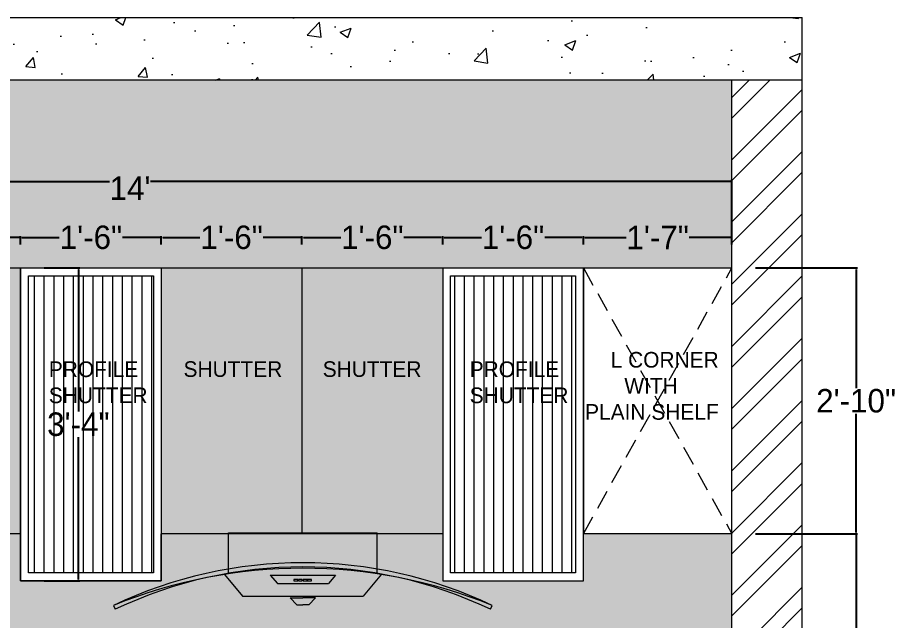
# Model space of a CAD drawing. Header units: inches. Extents: x 15448 to 46480, y -8154 to 0.
# Drawn here: x 20097.8 to 20210.7, y -3793.2 to -3716.1 of the extents above; entities that cross this region are included whole.
import ezdxf

# ---------------------------------------------------------------- set-up
doc = ezdxf.new("R2010")
doc.units = ezdxf.units.IN
doc.header["$MEASUREMENT"] = 0
doc.linetypes.add('$0$HIDDEN', pattern=[0.375, 0.25, -0.125])
doc.layers.add('.', color=30, linetype='Continuous')
doc.layers.add('IEL-HATCH-002', color=7, linetype='Continuous')
doc.styles.add('b.k', font='verdana.ttf')
doc.styles.add('HEMI', font='stylu.ttf')
doc.dimstyles.new('STANDARD$0', dxfattribs={"dimscale": 0, "dimtxt": 6, "dimasz": 3, "dimexe": 2, "dimexo": 2, "dimgap": 0, "dimtad": 0, "dimtih": 1, "dimtoh": 1, "dimdec": 1, "dimzin": 0, "dimdsep": 46, "dimlunit": 4, "dimtxsty": 'b.k', "dimcen": 2.5, "dimclrd": 256, "dimclre": 256, "dimclrt": 256, "dimadec": 0, "dimazin": 0, "dimtfac": 1, "dimtdec": 1, "dimtofl": 0, "dimtmove": 2, "dimatfit": 2, "dimfxl": 1, "dimfrac": 2, "dimtolj": 1, "dimtzin": 0, "dimlwd": 9, "dimlwe": 9, "dimarcsym": 0})

# ---------------------------------------------------------------- blocks, each defined once
blk = doc.blocks.new('ehe')
at = {"layer": 'IEL-HATCH-002', "true_color": 0x939598, "transparency": 33554687}
h = blk.add_hatch(color=252, dxfattribs=at)
h.dxf.hatch_style = 1
edge = h.paths.add_edge_path()
edge.add_line((16207.89429246386, -1997.271020260185), (16188.87348220559, -1997.271020260183))
edge.add_line((16188.87348220559, -1997.271020260183), (16188.8734822056, -2001.896938060853))
edge.add_arc((16198.38388733472, -2057.538342117527), 56.44832726589822, 80.3005545212211, 99.69944547874888, ccw=False)
edge.add_line((16207.89429246387, -2001.896938060858), (16207.89429246386, -1997.271020260185))
edge = h.paths.add_edge_path()
edge.add_arc((16198.38388733472, -2066.018691483838), 64.21087999944824, 81.01413112799601, 98.98586887198758)
edge.add_line((16188.35473463419, -2002.595878502915), (16190.68206062421, -2005.375046993756))
edge.add_line((16190.68206062421, -2005.375046993756), (16206.08571404523, -2005.375046993756))
edge.add_line((16206.08571404523, -2005.375046993756), (16208.41304003526, -2002.595878502918))
h.paths.add_polyline_path([(16195.12300124925, -2003.759637335029), (16194.22115239393, -2002.682697562543), (16202.5466222755, -2002.682697562542), (16201.64477342019, -2003.759637335028)], flags=16)
h.paths.add_polyline_path([(16199.4919943758, -2003.417135298972), (16198.99253473704, -2003.417135298977), (16198.99253473704, -2003.2543881153), (16199.49199437579, -2003.254388115298)], flags=0)
h.paths.add_polyline_path([(16198.9165354522, -2003.417135298974), (16198.41707581345, -2003.417135298972), (16198.41707581345, -2003.2543881153), (16198.9165354522, -2003.254388115301)], flags=0)
h.paths.add_polyline_path([(16198.30849109976, -2003.417135298974), (16197.80903146101, -2003.417135298975), (16197.80903146101, -2003.254388115301), (16198.30849109976, -2003.2543881153)], flags=0)
h.paths.add_polyline_path([(16197.73303217617, -2003.417135298974), (16197.23357253741, -2003.417135298973), (16197.23357253741, -2003.254388115301), (16197.73303217617, -2003.254388115299)], flags=0)
edge = h.paths.add_edge_path()
edge.add_line((16188.8734822056, -2001.896938060853), (16188.8734822056, -2002.443293823751))
edge.add_arc((16198.38388733472, -2057.538342117527), 55.90985737965627, 80.20622276648521, 99.79377723348449, ccw=False)
edge.add_line((16207.89429246387, -2002.443293823757), (16207.89429246387, -2001.896938060858))
edge.add_arc((16198.38388733472, -2057.538342117526), 56.44832726589797, 80.30055452122106, 99.69944547874898)
edge = h.paths.add_edge_path()
edge.add_arc((16198.38388733472, -2057.538342117516), 55.90985737964526, 99.79377723349018, 102.66194815012568, ccw=False)
edge.add_line((16188.8734822056, -2002.443293823751), (16188.8734822056, -2001.896938060853))
edge.add_arc((16198.38388733472, -2057.538342117526), 56.44832726589777, 99.69944547874901, 115.4207597962181)
edge.add_arc((16198.38388733472, -2066.01869148384), 64.21087999945091, 101.00302768075949, 112.17075853684591, ccw=False)
h = blk.add_hatch(color=252, dxfattribs=at)
h.dxf.hatch_style = 1
h.paths.add_polyline_path([(16186.1285430922, -2002.988193724412, 0.04876702289860913), (16174.15274245374, -2006.555352122004), (16174.3838873337, -2007.041687256392, -0.05572840176803076)])
h.paths.add_polyline_path([(16202.5466222755, -2002.682697562542), (16194.22115239393, -2002.682697562543), (16195.12300124925, -2003.759637335029), (16201.64477342019, -2003.759637335028)])
h.paths.add_polyline_path([(16199.49199437579, -2003.254388115298), (16199.4919943758, -2003.417135298972), (16198.99253473704, -2003.417135298977), (16198.99253473704, -2003.2543881153)], flags=16)
h.paths.add_polyline_path([(16198.9165354522, -2003.254388115301), (16198.9165354522, -2003.417135298974), (16198.41707581345, -2003.417135298972), (16198.41707581345, -2003.2543881153)], flags=16)
h.paths.add_polyline_path([(16198.30849109976, -2003.2543881153), (16198.30849109976, -2003.417135298974), (16197.80903146101, -2003.417135298975), (16197.80903146101, -2003.254388115301)], flags=16)
h.paths.add_polyline_path([(16197.73303217617, -2003.254388115299), (16197.73303217617, -2003.417135298974), (16197.23357253741, -2003.417135298973), (16197.23357253741, -2003.254388115301)], flags=16)
h.paths.add_polyline_path([(16200.01027111623, -2005.573623159794), (16198.38388733472, -2005.573623159793), (16196.75750355322, -2005.573623159797), (16197.61726815267, -2006.471152558387), (16198.38388733471, -2006.471152558387), (16199.15050651677, -2006.471152558386)])
h.paths.add_polyline_path([(16188.8734822056, -2002.443293823751), (16188.8734822056, -2002.516019850405, -0.07652183571738236), (16208.41304003526, -2002.595878502918), (16208.45699418842, -2002.543390798998, 0.08825048934747019)])
h.paths.add_polyline_path([(16207.89429246387, -2001.896938060858), (16207.89429246387, -2002.443293823757, -0.00255562744752481), (16208.45699418842, -2002.543390798998, -0.00995946389396835), (16210.63923157723, -2002.988193724412, -0.04876702289338782), (16222.61503221446, -2006.555352121499, 0.06870497362447703)])
h.paths.add_polyline_path([(16210.63923157724, -2002.988193724413, -0.05572840176798918), (16222.38388733573, -2007.041687256391), (16222.61503221569, -2006.555352122002, 0.0487670228985559)])
at = {"lineweight": 5}
for p, q in [((16188.8734822056, -2002.516019850411), (16188.87348220559, -1997.271020260183)), ((16188.87348220559, -1997.271020260183), (16207.89429246386, -1997.271020260185)), ((16207.89429246387, -2002.44329382376), (16207.89429246386, -1997.271020260185)), ((16188.35473463419, -2002.595878502916), (16190.68206062421, -2005.375046993756)), ((16194.22115239393, -2002.682697562543), (16195.12300124925, -2003.759637335029)), ((16194.22115239393, -2002.682697562543), (16202.5466222755, -2002.682697562542)), ((16202.5466222755, -2002.682697562542), (16201.64477342019, -2003.759637335028)), ((16208.45699418841, -2002.543390799004), (16206.08571404523, -2005.375046993756)), ((16195.12300124925, -2003.759637335029), (16201.64477342019, -2003.759637335028)), ((16197.23357253741, -2003.254388115301), (16197.23357253741, -2003.417135298973)), ((16197.73303217617, -2003.254388115299), (16197.23357253741, -2003.254388115301)), ((16197.23357253741, -2003.417135298973), (16197.73303217617, -2003.417135298974)), ((16197.73303217617, -2003.417135298974), (16197.73303217617, -2003.254388115299)), ((16197.80903146101, -2003.254388115301), (16197.80903146101, -2003.417135298975)), ((16198.30849109976, -2003.2543881153), (16197.80903146101, -2003.254388115301)), ((16197.80903146101, -2003.417135298975), (16198.30849109976, -2003.417135298974)), ((16198.30849109976, -2003.417135298974), (16198.30849109976, -2003.2543881153)), ((16198.41707581345, -2003.2543881153), (16198.41707581345, -2003.417135298972)), ((16198.9165354522, -2003.254388115301), (16198.41707581345, -2003.2543881153)), ((16198.41707581345, -2003.417135298972), (16198.9165354522, -2003.417135298974)), ((16198.9165354522, -2003.417135298974), (16198.9165354522, -2003.254388115301)), ((16198.99253473704, -2003.2543881153), (16198.99253473704, -2003.417135298977)), ((16199.49199437579, -2003.254388115298), (16198.99253473704, -2003.2543881153)), ((16198.99253473704, -2003.417135298977), (16199.4919943758, -2003.417135298972)), ((16199.4919943758, -2003.417135298972), (16199.49199437579, -2003.254388115298)), ((16190.68206062421, -2005.375046993756), (16206.08571404523, -2005.375046993756)), ((16174.15274245377, -2006.555352122078), (16174.3838873337, -2007.041687256398)), ((16196.75750355322, -2005.573623159797), (16198.38388733472, -2005.573623159793)), ((16196.75750355322, -2005.573623159797), (16197.61726815267, -2006.471152558387)), ((16197.61726815267, -2006.471152558387), (16198.38388733471, -2006.471152558387)), ((16200.01027111623, -2005.573623159794), (16198.38388733472, -2005.573623159793)), ((16199.15050651677, -2006.471152558386), (16198.38388733471, -2006.471152558387)), ((16200.01027111623, -2005.573623159794), (16199.15050651677, -2006.471152558386)), ((16222.38388733573, -2007.041687256399), (16222.61503221566, -2006.555352122077))]:
    blk.add_line(p, q, dxfattribs=at)
for radius in [56.44832726589817, 55.90985737965512]:
    blk.add_arc((16198.38388733472, -2057.538342117527), radius, 64.57924020402959, 115.4207597959704, dxfattribs=at)
at = {"lineweight": 9}
blk.add_arc((16198.38388733472, -2066.01869148384), 64.21087999945006, 67.82924145963976, 112.170758540269, dxfattribs=at)
blk = doc.blocks.new('*D482')
at = {"color": 254, "lineweight": -2, "transparency": 16777216}
for p, q in [((20071.14853369733, -3745.139202870546), (20071.14853369733, -3744.06104515911)), ((20098.14853369733, -3745.139202870547), (20098.14853369733, -3744.06104515911))]:
    blk.add_line(p, q, dxfattribs=at)
at = {"color": 5, "lineweight": -2, "transparency": 16777216}
for p, q in [((20071.32853369733, -3744.24104515911), (20080.16065668416, -3744.24104515911)), ((20097.96853369733, -3744.24104515911), (20089.13641071051, -3744.24104515911))]:
    blk.add_line(p, q, dxfattribs=at)
at = {"color": 5, "transparency": 16777216}
for points in [[(20071.32853369733, -3744.21104515911), (20071.32853369733, -3744.27104515911), (20071.14853369733, -3744.24104515911)], [(20097.96853369733, -3744.21104515911), (20097.96853369733, -3744.27104515911), (20098.14853369733, -3744.24104515911)]]:
    blk.add_solid(points, dxfattribs=at)
at = {"layer": 'Defpoints', "color": 0, "transparency": 16777216}
for p in [(20098.14853369733, -3744.24104515911), (20071.14853369733, -3748.139202870546), (20098.14853369733, -3748.139202870547)]:
    blk.add_point(p, dxfattribs=at)
at = {"color": 5, "lineweight": 5, "transparency": 16777216, "insert": (20084.64853369733, -3744.24104515911), "char_height": 3, "attachment_point": 5, "style": 'HEMI'}
blk.add_mtext('\\A1;2\'-3"', dxfattribs=at)
blk = doc.blocks.new('*D483')
at = {"color": 254, "lineweight": -2, "transparency": 16777216}
for p, q in [((20098.14853369733, -3745.139202870547), (20098.14853369733, -3744.06104515911)), ((20116.14853369733, -3745.139202870547), (20116.14853369733, -3744.06104515911))]:
    blk.add_line(p, q, dxfattribs=at)
at = {"color": 5, "lineweight": -2, "transparency": 16777216}
for p, q in [((20098.32853369733, -3744.24104515911), (20103.10099343379, -3744.24104515911)), ((20115.96853369733, -3744.24104515911), (20111.19607396088, -3744.24104515911))]:
    blk.add_line(p, q, dxfattribs=at)
at = {"color": 5, "transparency": 16777216}
for points in [[(20098.32853369733, -3744.21104515911), (20098.32853369733, -3744.27104515911), (20098.14853369733, -3744.24104515911)], [(20115.96853369733, -3744.21104515911), (20115.96853369733, -3744.27104515911), (20116.14853369733, -3744.24104515911)]]:
    blk.add_solid(points, dxfattribs=at)
at = {"layer": 'Defpoints', "color": 0, "transparency": 16777216}
for p in [(20116.14853369733, -3744.24104515911), (20098.14853369733, -3748.139202870547), (20116.14853369733, -3748.139202870547)]:
    blk.add_point(p, dxfattribs=at)
at = {"color": 5, "lineweight": 5, "transparency": 16777216, "insert": (20107.14853369733, -3744.24104515911), "char_height": 3, "attachment_point": 5, "style": 'HEMI'}
blk.add_mtext('\\A1;1\'-6"', dxfattribs=at)
blk = doc.blocks.new('*D484')
at = {"color": 254, "lineweight": -2, "transparency": 16777216}
for p, q in [((20116.14853369733, -3745.139202870547), (20116.14853369733, -3744.06104515911)), ((20134.14853369733, -3745.139202870547), (20134.14853369733, -3744.06104515911))]:
    blk.add_line(p, q, dxfattribs=at)
at = {"color": 5, "lineweight": -2, "transparency": 16777216}
for p, q in [((20116.32853369733, -3744.24104515911), (20121.10099343379, -3744.24104515911)), ((20133.96853369733, -3744.24104515911), (20129.19607396088, -3744.24104515911))]:
    blk.add_line(p, q, dxfattribs=at)
at = {"color": 5, "transparency": 16777216}
for points in [[(20116.32853369733, -3744.21104515911), (20116.32853369733, -3744.27104515911), (20116.14853369733, -3744.24104515911)], [(20133.96853369733, -3744.21104515911), (20133.96853369733, -3744.27104515911), (20134.14853369733, -3744.24104515911)]]:
    blk.add_solid(points, dxfattribs=at)
at = {"layer": 'Defpoints', "color": 0, "transparency": 16777216}
for p in [(20134.14853369733, -3744.24104515911), (20116.14853369733, -3748.139202870547), (20134.14853369733, -3748.139202870547)]:
    blk.add_point(p, dxfattribs=at)
at = {"color": 5, "lineweight": 5, "transparency": 16777216, "insert": (20125.14853369733, -3744.24104515911), "char_height": 3, "attachment_point": 5, "style": 'HEMI'}
blk.add_mtext('\\A1;1\'-6"', dxfattribs=at)
blk = doc.blocks.new('*D485')
at = {"color": 254, "lineweight": -2, "transparency": 16777216}
for p, q in [((20134.14853369733, -3745.139202870547), (20134.14853369733, -3744.06104515911)), ((20152.14853369733, -3745.139202870547), (20152.14853369733, -3744.06104515911))]:
    blk.add_line(p, q, dxfattribs=at)
at = {"color": 5, "lineweight": -2, "transparency": 16777216}
for p, q in [((20134.32853369733, -3744.24104515911), (20139.10099343379, -3744.24104515911)), ((20151.96853369733, -3744.24104515911), (20147.19607396088, -3744.24104515911))]:
    blk.add_line(p, q, dxfattribs=at)
at = {"color": 5, "transparency": 16777216}
for points in [[(20134.32853369733, -3744.21104515911), (20134.32853369733, -3744.27104515911), (20134.14853369733, -3744.24104515911)], [(20151.96853369733, -3744.21104515911), (20151.96853369733, -3744.27104515911), (20152.14853369733, -3744.24104515911)]]:
    blk.add_solid(points, dxfattribs=at)
at = {"layer": 'Defpoints', "color": 0, "transparency": 16777216}
for p in [(20152.14853369733, -3744.24104515911), (20134.14853369733, -3748.139202870547), (20152.14853369733, -3748.139202870547)]:
    blk.add_point(p, dxfattribs=at)
at = {"color": 5, "lineweight": 5, "transparency": 16777216, "insert": (20143.14853369733, -3744.24104515911), "char_height": 3, "attachment_point": 5, "style": 'HEMI'}
blk.add_mtext('\\A1;1\'-6"', dxfattribs=at)
blk = doc.blocks.new('*D486')
at = {"color": 254, "lineweight": -2, "transparency": 16777216}
for p, q in [((20152.14853369733, -3745.139202870547), (20152.14853369733, -3744.06104515911)), ((20170.14853369733, -3745.139202870541), (20170.14853369733, -3744.06104515911))]:
    blk.add_line(p, q, dxfattribs=at)
at = {"color": 5, "lineweight": -2, "transparency": 16777216}
for p, q in [((20152.32853369733, -3744.24104515911), (20157.10099343379, -3744.24104515911)), ((20169.96853369733, -3744.24104515911), (20165.19607396088, -3744.24104515911))]:
    blk.add_line(p, q, dxfattribs=at)
at = {"color": 5, "transparency": 16777216}
for points in [[(20152.32853369733, -3744.21104515911), (20152.32853369733, -3744.27104515911), (20152.14853369733, -3744.24104515911)], [(20169.96853369733, -3744.21104515911), (20169.96853369733, -3744.27104515911), (20170.14853369733, -3744.24104515911)]]:
    blk.add_solid(points, dxfattribs=at)
at = {"layer": 'Defpoints', "color": 0, "transparency": 16777216}
for p in [(20170.14853369733, -3744.24104515911), (20152.14853369733, -3748.139202870547), (20170.14853369733, -3748.139202870541)]:
    blk.add_point(p, dxfattribs=at)
at = {"color": 5, "lineweight": 5, "transparency": 16777216, "insert": (20161.14853369733, -3744.24104515911), "char_height": 3, "attachment_point": 5, "style": 'HEMI'}
blk.add_mtext('\\A1;1\'-6"', dxfattribs=at)
blk = doc.blocks.new('*D487')
at = {"color": 254, "lineweight": -2, "transparency": 16777216}
for p, q in [((20170.14853369733, -3745.139202870541), (20170.14853369733, -3744.06104515911)), ((20189.14853369734, -3745.139202870547), (20189.14853369734, -3744.06104515911))]:
    blk.add_line(p, q, dxfattribs=at)
at = {"color": 5, "lineweight": -2, "transparency": 16777216}
for p, q in [((20170.32853369733, -3744.24104515911), (20175.60099343379, -3744.24104515911)), ((20188.96853369734, -3744.24104515911), (20183.69607396088, -3744.24104515911))]:
    blk.add_line(p, q, dxfattribs=at)
at = {"color": 5, "transparency": 16777216}
for points in [[(20170.32853369733, -3744.21104515911), (20170.32853369733, -3744.27104515911), (20170.14853369733, -3744.24104515911)], [(20188.96853369734, -3744.21104515911), (20188.96853369734, -3744.27104515911), (20189.14853369734, -3744.24104515911)]]:
    blk.add_solid(points, dxfattribs=at)
at = {"layer": 'Defpoints', "color": 0, "transparency": 16777216}
for p in [(20189.14853369734, -3744.24104515911), (20170.14853369733, -3748.139202870541), (20189.14853369734, -3748.139202870547)]:
    blk.add_point(p, dxfattribs=at)
at = {"color": 5, "lineweight": 5, "transparency": 16777216, "insert": (20179.64853369733, -3744.24104515911), "char_height": 3, "attachment_point": 5, "style": 'HEMI'}
blk.add_mtext('\\A1;1\'-7"', dxfattribs=at)
blk = doc.blocks.new('*D488')
at = {"color": 254, "lineweight": -2, "transparency": 16777216}
for p, q in [((20021.16530573248, -3745.139202870546), (20021.16530573248, -3736.893147660494)), ((20189.14853369734, -3745.139202870547), (20189.14853369734, -3736.893147660494))]:
    blk.add_line(p, q, dxfattribs=at)
at = {"color": 5, "lineweight": -2, "transparency": 16777216}
for p, q in [((20021.34530573248, -3737.073147660494), (20109.52851905605, -3737.073147660494)), ((20188.96853369734, -3737.073147660494), (20114.76854833863, -3737.073147660494))]:
    blk.add_line(p, q, dxfattribs=at)
at = {"color": 5, "transparency": 16777216}
for points in [[(20021.34530573248, -3737.043147660494), (20021.34530573248, -3737.103147660494), (20021.16530573248, -3737.073147660494)], [(20188.96853369734, -3737.043147660494), (20188.96853369734, -3737.103147660494), (20189.14853369734, -3737.073147660494)]]:
    blk.add_solid(points, dxfattribs=at)
at = {"layer": 'Defpoints', "color": 0, "transparency": 16777216}
for p in [(20021.16530573248, -3737.073147660494), (20021.16530573248, -3748.139202870546), (20189.14853369734, -3748.139202870547)]:
    blk.add_point(p, dxfattribs=at)
at = {"color": 5, "lineweight": 5, "transparency": 16777216, "insert": (20112.14853369734, -3737.943509793286), "char_height": 3, "attachment_point": 5, "style": 'HEMI'}
blk.add_mtext("\\A1;14'", dxfattribs=at)
blk = doc.blocks.new('*D503')
at = {"color": 254, "lineweight": -2, "transparency": 16777216}
for p, q in [((20192.14853369735, -3748.139202870549), (20205.21823180415, -3748.139202870549)), ((20192.14853369735, -3782.139202870549), (20205.21823180415, -3782.139202870549))]:
    blk.add_line(p, q, dxfattribs=at)
at = {"color": 5, "lineweight": -2, "transparency": 16777216}
for p, q in [((20205.03823180415, -3748.319202870548), (20205.03823180415, -3763.495396135556)), ((20205.03823180415, -3781.959202870549), (20205.03823180415, -3766.783009605541))]:
    blk.add_line(p, q, dxfattribs=at)
at = {"color": 5, "transparency": 16777216}
for points in [[(20205.00823180415, -3748.319202870548), (20205.06823180415, -3748.319202870548), (20205.03823180415, -3748.139202870549)], [(20205.00823180415, -3781.959202870549), (20205.06823180415, -3781.959202870549), (20205.03823180415, -3782.139202870549)]]:
    blk.add_solid(points, dxfattribs=at)
at = {"layer": 'Defpoints', "color": 0, "transparency": 16777216}
for p in [(20189.14853369735, -3748.139202870549), (20189.14853369735, -3782.139202870549), (20205.03823180415, -3782.139202870549)]:
    blk.add_point(p, dxfattribs=at)
at = {"color": 5, "lineweight": 5, "transparency": 16777216, "insert": (20205.03823180415, -3765.139202870554), "char_height": 3, "attachment_point": 5, "style": 'HEMI'}
blk.add_mtext('\\A1;2\'-10"', dxfattribs=at)
blk = doc.blocks.new('*D504')
at = {"color": 254, "lineweight": -2, "transparency": 16777216}
for p, q in [((20192.14853369735, -3782.139202870549), (20205.21823180417, -3782.139202870549)), ((20192.14853369735, -3812.139202870549), (20205.21823180417, -3812.139202870549))]:
    blk.add_line(p, q, dxfattribs=at)
at = {"color": 5, "lineweight": -2, "transparency": 16777216}
for p, q in [((20205.03823180417, -3782.319202870549), (20205.03823180417, -3795.493199942292)), ((20205.03823180417, -3811.959202870549), (20205.03823180417, -3798.785205798807))]:
    blk.add_line(p, q, dxfattribs=at)
at = {"color": 5, "transparency": 16777216}
for points in [[(20205.00823180418, -3782.319202870549), (20205.06823180417, -3782.319202870549), (20205.03823180417, -3782.139202870549)], [(20205.00823180418, -3811.959202870549), (20205.06823180417, -3811.959202870549), (20205.03823180417, -3812.139202870549)]]:
    blk.add_solid(points, dxfattribs=at)
at = {"layer": 'Defpoints', "color": 0, "transparency": 16777216}
for p in [(20189.14853369735, -3782.139202870549), (20189.14853369735, -3812.139202870549), (20205.03823180417, -3812.139202870549)]:
    blk.add_point(p, dxfattribs=at)
at = {"color": 5, "lineweight": 5, "transparency": 16777216, "insert": (20205.03823180417, -3797.139202870554), "char_height": 3, "attachment_point": 5, "style": 'HEMI'}
blk.add_mtext('\\A1;2\'-6"', dxfattribs=at)
blk = doc.blocks.new('*D508')
at = {"color": 254, "lineweight": -2, "transparency": 16777216}
for p, q in [((20101.14853369734, -3748.139202870549), (20105.72053606957, -3748.139202870549)), ((20101.14853369734, -3788.139202870549), (20105.72053606957, -3788.139202870549))]:
    blk.add_line(p, q, dxfattribs=at)
at = {"color": 5, "lineweight": -2, "transparency": 16777216}
for p, q in [((20105.54053606957, -3748.319202870549), (20105.54053606957, -3766.482218975966)), ((20105.54053606957, -3787.959202870549), (20105.54053606957, -3769.796186765132))]:
    blk.add_line(p, q, dxfattribs=at)
at = {"color": 5, "transparency": 16777216}
for points in [[(20105.51053606957, -3748.319202870549), (20105.57053606957, -3748.319202870549), (20105.54053606957, -3748.139202870549)], [(20105.51053606957, -3787.959202870549), (20105.57053606957, -3787.959202870549), (20105.54053606957, -3788.139202870549)]]:
    blk.add_solid(points, dxfattribs=at)
at = {"layer": 'Defpoints', "color": 0, "transparency": 16777216}
for p in [(20098.14853369734, -3748.139202870549), (20105.54053606957, -3748.139202870549), (20098.14853369734, -3788.139202870549)]:
    blk.add_point(p, dxfattribs=at)
at = {"color": 5, "lineweight": 5, "transparency": 16777216, "insert": (20105.54053606957, -3768.139202870554), "char_height": 3, "attachment_point": 5, "style": 'HEMI'}
blk.add_mtext('\\A1;3\'-4"', dxfattribs=at)

msp = doc.modelspace()

# ---------------------------------------------------------------- hatches: boundary and pattern name
at = {"layer": '.', "lineweight": 5, "true_color": 0xf27172}
h = msp.add_hatch(dxfattribs=at)
h.set_pattern_fill('ANSI32', color=11, scale=15)
h.set_pattern_definition([(45, (86.98048147941518, -210.265940394429), (-3.97747564417433, 3.97747564417433), []), (45, (89.63213190441517, -210.265940394429), (-3.97747564417433, 3.97747564417433), [])])
h.paths.add_polyline_path([(20198.14853369734, -3724.139202870547), (20189.14853369734, -3724.139202870547), (20189.14853369734, -3811.861430464606), (20198.14853369734, -3811.861430464606)])
h.paths.add_polyline_path([(20198.14853369734, -3811.861430464606), (20189.14853369734, -3811.861430464606), (20189.14853369734, -3814.102262093895), (20198.14853369734, -3814.102262093895)])
h.paths.add_polyline_path([(20198.14853369734, -3814.102262093895), (20189.14853369734, -3814.102262093895), (20189.14853369734, -3814.139202870547), (20189.14853369734, -3844.139202870547), (20198.14853369734, -3844.139202870547)])
h.paths.add_polyline_path([(20021.16530573248, -3724.139202870547), (20012.14853369733, -3724.139202870547), (20012.14853369733, -3844.139202870547), (20021.16530573248, -3844.139202870547)])
at = {"layer": 'IEL-HATCH-002', "lineweight": 5, "true_color": 0x636466, "transparency": 33554687}
h = msp.add_hatch(dxfattribs=at)
h.set_pattern_fill('AR-CONC', color=251, scale=2)
h.set_pattern_definition([(49.99999999999999, (86.98048147941518, -210.265940394429), (14.34520365201507, -1.255042699651902), [1.5, -16.5]), (355, (86.98048147941518, -210.265940394429), (-2.77502667226, 15.04384267400024), [1.2, -13.2]), (100.45144446, (88.17591509941518, -210.370527274429), (11.57017693454224, 13.78879981937259), [1.274803839999999, -14.02284223999999]), (46.18420000000001, (86.98048147941518, -206.265940394429), (21.34482661343145, -3.310385615861531), [2.25, -24.75]), (96.63563549, (88.75921637941518, -206.541806534429), (18.69323891348457, 19.48237201549101), [1.91220684, -21.0342752]), (351.1841639899999, (86.98048147941518, -206.265940394429), (18.69323890109546, 19.4823720053998), [1.8, -19.80000002]), (21, (88.98048147941518, -207.265940394429), (11.93814104236923, -8.052377813306776), [1.5, -16.5]), (326.0000000000001, (88.98048147941518, -207.265940394429), (4.866306638431634, 14.50300090093706), [1.2, -13.2]), (71.45144474, (89.97532655941518, -207.936971874429), (16.80444753459942, 6.450623056127077), [1.2748038, -14.02284224]), (37.50000000000001, (86.98048147941518, -210.265940394429), (0.2431971063458134, 6.65787707662623), [0, -13.04, 0, -13.4, 0, -13.25]), (7.499999999999999, (86.98048147941518, -210.265940394429), (5.261390748842972, 7.888234237647205), [0, -7.64, 0, -12.74, 0, -5.05]), (327.5, (82.52048147941517, -210.265940394429), (10.67644872344818, -0.4510974346875951), [0, -5, 0, -15.6, 0, -20.7]), (317.5, (80.52048147941517, -210.265940394429), (11.66372338684772, 2.002099646646355), [0, -6.5, 0, -10.36, 0, -14.7])])
h.paths.add_polyline_path([(20198.14853369734, -3724.139202870547), (20198.14853369734, -3716.139202870547), (20012.14853369733, -3716.139202870547), (20012.14853369733, -3724.139202870547), (20035.14853369733, -3724.139202870547)])
at = {"layer": 'IEL-HATCH-002', "lineweight": 5, "true_color": 0xf5f5f0, "transparency": 33554687}
h = msp.add_hatch(color=7, dxfattribs=at)
h.dxf.hatch_style = 1
h.paths.add_polyline_path([(20071.14853369733, -3748.139202870547), (20189.14853369734, -3748.139202870547), (20189.14853369734, -3724.139202870547), (20035.14853369733, -3724.139202870547), (20021.16530573248, -3724.139202870547), (20021.16530573248, -3844.139202870547), (20035.14853369733, -3844.139202870547), (20035.14853369733, -3748.139202870547)])
at = {"layer": 'IEL-HATCH-002', "lineweight": 5, "true_color": 0xbcafa9, "transparency": 33554687}
h = msp.add_hatch(color=253, dxfattribs=at)
h.dxf.hatch_style = 1
h.paths.add_polyline_path([(20071.14853369733, -3782.139202870547), (20098.14853369733, -3782.139202870547), (20098.14853369733, -3748.139202870547), (20071.14853369733, -3748.139202870547)])
h = msp.add_hatch(color=253, dxfattribs=at)
h.dxf.hatch_style = 1
h.paths.add_polyline_path([(20134.14853369733, -3748.139202870547), (20116.14853369733, -3748.139202870547), (20116.14853369733, -3782.139202870547), (20124.74794853647, -3782.139202870547), (20124.74794853647, -3780.243802479024), (20134.14853369733, -3780.243802479024)])
h.paths.add_polyline_path([(20152.14853369733, -3748.139202870547), (20134.14853369733, -3748.139202870547), (20134.14853369733, -3780.243802479024), (20134.14853369733, -3782.139202870547), (20152.14853369733, -3782.139202870547)])
h.paths.add_polyline_path([(20143.76875879474, -3782.139202870548), (20134.14853369733, -3782.139202870547)])
h.paths.add_polyline_path([(20134.14853369733, -3780.243802479024), (20124.74794853647, -3780.243802479024), (20124.74794853647, -3782.139202870547), (20134.14853369733, -3782.139202870547)], flags=17)
at = {"layer": 'IEL-HATCH-002', "lineweight": 5, "true_color": 0xadddf7, "transparency": 33554687}
h = msp.add_hatch(dxfattribs=at)
h.set_pattern_fill('ANSI31', color=141, scale=10, angle=45)
h.set_pattern_definition([(90, (-68.81452144969808, -217.2659403944294), (-1.25, 0), [])])
h.paths.add_polyline_path([(20099.14853369733, -3787.139202870547), (20115.14853369733, -3787.139202870547), (20115.14853369733, -3749.139202870547), (20099.14853369733, -3749.139202870547)])
h.paths.add_polyline_path([(20153.14853369733, -3787.139202870547), (20169.14853369733, -3787.139202870547), (20169.14853369733, -3749.139202870547), (20153.14853369733, -3749.139202870547)])
at = {"layer": 'IEL-HATCH-002', "lineweight": 5, "true_color": 0xf9f9f6, "transparency": 33554687}
h = msp.add_hatch(color=7, dxfattribs=at)
h.dxf.hatch_style = 1
h.paths.add_polyline_path([(20118.16377039724, -3812.139202870547), (20118.16377039725, -3809.983744569287), (20121.8617498537, -3809.983744569287), (20120.27420591501, -3809.558363452964), (20120.48689647316, -3808.764591483616), (20122.07444041186, -3809.189972599944), (20121.8617498537, -3809.983744569287), (20124.08446698752, -3809.983744569287), (20124.08446698753, -3809.161971356743), (20124.90624020007, -3809.161971356743), (20124.90624020007, -3809.983744569287), (20127.1289573339, -3809.983744569287), (20126.91626677573, -3809.18997259994), (20128.50381071443, -3808.764591483619), (20128.71650127259, -3809.558363452963), (20127.12895733389, -3809.983744569287), (20140.01507893101, -3809.983744569288), (20138.42753499232, -3809.558363452963), (20138.64022555047, -3808.764591483616), (20140.22776948917, -3809.189972599942), (20140.01507893101, -3809.983744569288), (20142.23779606483, -3809.983744569288), (20142.23779606483, -3809.161971356744), (20143.05956927738, -3809.161971356744), (20143.05956927738, -3809.983744569288), (20145.2822864112, -3809.983744569289), (20145.06959585304, -3809.189972599941), (20146.65713979174, -3808.764591483616), (20146.8698303499, -3809.558363452964), (20145.28228641119, -3809.983744569289), (20148.98026586766, -3809.983744569289), (20148.98026586764, -3812.139202870547), (20164.14853369734, -3812.139202870547), (20164.14853369734, -3811.839202870547, -0.414213562373082), (20164.34853369734, -3811.639202870547), (20164.44853369734, -3811.639202870547, -0.4142135623744269), (20164.64853369734, -3811.839202870547), (20164.64853369734, -3812.139202870547), (20173.14853369734, -3812.139202870547), (20189.14853369734, -3812.139202870547), (20189.14853369734, -3782.139202870547), (20170.14853369733, -3782.139202870547), (20170.14853369733, -3788.139202870547), (20152.14853369733, -3788.139202870547), (20152.14853369733, -3782.139202870547), (20143.76875879474, -3782.139202870547), (20143.76875879475, -3786.63657864643, -0.06870497363040311), (20158.48949854654, -3791.294992707642), (20158.25835366662, -3791.781327841964, 0.05572840176803832), (20146.51369790811, -3787.727834309982, 0.008801742968864528), (20144.28750636614, -3787.335519088489), (20141.96018037611, -3790.114687579327), (20126.55652695509, -3790.114687579327), (20124.22920096507, -3787.335519088486, 0.008801742968978598), (20122.00300942308, -3787.727834309985, 0.0557284017679932), (20110.25835366458, -3791.781327841963), (20110.02720878465, -3791.294992707645, -0.06870497363055447), (20124.74794853648, -3786.636578646425), (20124.74794853647, -3782.139202870547), (20116.14853369733, -3782.139202870547), (20116.14853369733, -3788.139202870547), (20098.14853369733, -3788.139202870547), (20098.14853369733, -3782.139202870547), (20071.14853369733, -3782.139202870547), (20071.14853369733, -3812.139202870547)])
h.paths.add_polyline_path([(20110.02720878586, -3791.294992707069, -0.04876702289333232), (20122.00300942308, -3787.727834309985, -0.01251540989237664), (20124.74794853648, -3787.182934409323), (20124.74794853648, -3786.636578646425, 0.06870497362457871)], flags=17)

# ---------------------------------------------------------------- linework, layer by layer
at = {"lineweight": 5}
for p, q in [((20012.14853369733, -3716.139202870547), (20198.14853369734, -3716.139202870547)), ((20198.14853369734, -3844.139202870547), (20198.14853369734, -3716.139202870547)), ((20198.14853369734, -3724.139202870547), (20035.14853369733, -3724.139202870547)), ((20189.14853369734, -3844.139202870547), (20189.14853369734, -3724.139202870547)), ((20062.14853369733, -3748.139202870547), (20189.14853369734, -3748.139202870547)), ((20098.14853369733, -3748.139202870547), (20098.14853369733, -3782.139202870547)), ((20116.14853369733, -3748.139202870547), (20116.14853369733, -3782.139202870547)), ((20134.14853369733, -3748.139202870547), (20134.14853369733, -3782.139202870547)), ((20152.14853369733, -3748.139202870547), (20152.14853369733, -3782.139202870547)), ((20170.14853369733, -3782.139202870548), (20170.14853369733, -3748.139202870547)), ((20170.14853369733, -3748.139202870547), (20170.14853369733, -3782.139202870547)), ((20098.14853369733, -3782.139202870547), (20071.14853369733, -3782.139202870547)), ((20098.14853369733, -3782.139202870547), (20098.14853369733, -3788.139202870547)), ((20116.14853369733, -3788.139202870547), (20116.14853369733, -3782.139202870547)), ((20152.14853369733, -3782.139202870547), (20116.14853369733, -3782.139202870547)), ((20152.14853369733, -3782.139202870547), (20152.14853369733, -3788.139202870547)), ((20189.14853369734, -3782.139202870547), (20170.14853369733, -3782.139202870547)), ((20170.14853369733, -3788.139202870547), (20170.14853369733, -3782.139202870547)), ((20098.14853369733, -3788.139202870547), (20116.14853369733, -3788.139202870547)), ((20152.14853369733, -3788.139202870547), (20170.14853369733, -3788.139202870547))]:
    msp.add_line(p, q, dxfattribs=at)
at = {"linetype": '$0$HIDDEN', "lineweight": 5, "ltscale": 10}
for p, q in [((20170.14853369733, -3782.139202870548), (20189.14853369734, -3748.139202870547)), ((20170.14853369733, -3748.139202870547), (20189.14853369734, -3782.139202870547))]:
    msp.add_line(p, q, dxfattribs=at)
at = {"lineweight": 5}
for points in [[(20098.14853369733, -3748.139202870547), (20116.14853369733, -3748.139202870547), (20116.14853369733, -3788.139202870547), (20098.14853369733, -3788.139202870547)], [(20099.14853369733, -3749.139202870547), (20115.14853369733, -3749.139202870547), (20115.14853369733, -3787.139202870547), (20099.14853369733, -3787.139202870547)], [(20153.14853369733, -3749.139202870547), (20169.14853369733, -3749.139202870547), (20169.14853369733, -3787.139202870547), (20153.14853369733, -3787.139202870547)]]:
    msp.add_lwpolyline(points, close=True, dxfattribs=at)

# ---------------------------------------------------------------- block references
msp.add_blockref('ehe', (3935.874466330881, -1784.739640585571), dxfattribs=at)

# ---------------------------------------------------------------- texts
at = {"color": 18, "lineweight": 5, "true_color": 0x000000, "char_height": 2, "attachment_point": 3, "rotation": 0.009437408490801156, "style": 'HEMI'}
for s, insert, width in [('L CORNER\\P\\pxqc;WITH \\P\\pq*;PLAIN SHELF', (20187.45660936282, -3758.879962223478), 17.30841678829212), ('\\pxql;PROFILE\\PSHUTTER', (20116.62915904352, -3760.091026222988), 14.86652695153863), ('SHUTTER', (20131.62603221274, -3760.072960013614), 14.86652695153863), ('SHUTTER', (20149.43054538764, -3760.072960013614), 14.86652695153863), ('\\pxql;PROFILE\\PSHUTTER', (20170.46929844204, -3760.091026222988), 14.86652695153863)]:
    msp.add_mtext(s, dxfattribs=dict(at, insert=insert, width=width))

# ---------------------------------------------------------------- dimensions: what is measured, and where the dimension line sits
at = {"lineweight": 5}
dim = msp.add_linear_dim(base=(20021.16530573248, -3737.073147660494), p1=(20189.14853369734, -3748.139202870547), p2=(20021.16530573248, -3748.139202870546), dimstyle='STANDARD$0', override={"dimscale": 1, "dimtxt": 3, "dimasz": 0.18, "dimexe": 0.18, "dimexo": 3, "dimgap": 0.09, "dimdec": 0, "dimtxsty": 'HEMI', "dimcen": 0.09, "dimclrd": 5, "dimclre": 254, "dimclrt": 5, "dimtdec": 0, "dimtmove": 1, "dimatfit": 3, "dimfxl": 0.03937007874015748, "dimfrac": 0, "dimlwd": 65534, "dimlwe": 65534, "dimarcsym": 1}, dxfattribs=at)
dim.commit()
dim.dimension.update_dxf_attribs({"geometry": '*D488', "text_midpoint": (20112.14853369734, -3737.943509793286), "dimtype": 160})
for base, p1, p2, picture, middle in [((20098.14853369733, -3744.24104515911), (20071.14853369733, -3748.139202870546), (20098.14853369733, -3748.139202870547), '*D482', (20084.64853369733, -3744.24104515911)), ((20116.14853369733, -3744.24104515911), (20098.14853369733, -3748.139202870547), (20116.14853369733, -3748.139202870547), '*D483', (20107.14853369733, -3744.24104515911)), ((20134.14853369733, -3744.24104515911), (20116.14853369733, -3748.139202870547), (20134.14853369733, -3748.139202870547), '*D484', (20125.14853369733, -3744.24104515911)), ((20152.14853369733, -3744.24104515911), (20134.14853369733, -3748.139202870547), (20152.14853369733, -3748.139202870547), '*D485', (20143.14853369733, -3744.24104515911)), ((20170.14853369733, -3744.24104515911), (20152.14853369733, -3748.139202870547), (20170.14853369733, -3748.139202870541), '*D486', (20161.14853369733, -3744.24104515911)), ((20189.14853369734, -3744.24104515911), (20170.14853369733, -3748.139202870541), (20189.14853369734, -3748.139202870547), '*D487', (20179.64853369733, -3744.24104515911))]:
    dim = msp.add_linear_dim(base=base, p1=p1, p2=p2, dimstyle='STANDARD$0', override={"dimscale": 1, "dimtxt": 3, "dimasz": 0.18, "dimexe": 0.18, "dimexo": 3, "dimgap": 0.09, "dimdec": 0, "dimtxsty": 'HEMI', "dimcen": 0.09, "dimclrd": 5, "dimclre": 254, "dimclrt": 5, "dimtdec": 0, "dimtmove": 1, "dimatfit": 3, "dimfxl": 0.03937007874015748, "dimfrac": 0, "dimlwd": 65534, "dimlwe": 65534, "dimarcsym": 1}, dxfattribs=at)
    dim.commit()
    dim.dimension.update_dxf_attribs({"geometry": picture, "text_midpoint": middle})
for base, p1, p2, picture, middle in [((20105.54053606957, -3748.139202870549), (20098.14853369733, -3788.139202870547), (20098.14853369733, -3748.139202870547), '*D508', (20105.54053606957, -3768.139202870554)), ((20205.03823180415, -3782.139202870549), (20189.14853369734, -3748.139202870547), (20189.14853369734, -3782.139202870547), '*D503', (20205.03823180415, -3765.139202870554)), ((20205.03823180417, -3812.139202870549), (20189.14853369734, -3782.139202870547), (20189.14853369734, -3812.139202870547), '*D504', (20205.03823180417, -3797.139202870554))]:
    dim = msp.add_linear_dim(base=base, p1=p1, p2=p2, angle=90, dimstyle='STANDARD$0', override={"dimscale": 1, "dimtxt": 3, "dimasz": 0.18, "dimexe": 0.18, "dimexo": 3, "dimgap": 0.09, "dimdec": 0, "dimtxsty": 'HEMI', "dimcen": 0.09, "dimclrd": 5, "dimclre": 254, "dimclrt": 5, "dimtdec": 0, "dimtmove": 1, "dimatfit": 3, "dimfxl": 0.03937007874015748, "dimfrac": 0, "dimlwd": 65534, "dimlwe": 65534, "dimarcsym": 1}, dxfattribs=at)
    dim.commit()
    dim.dimension.update_dxf_attribs({"geometry": picture, "text_midpoint": middle})

doc.saveas('drawing.dxf')
